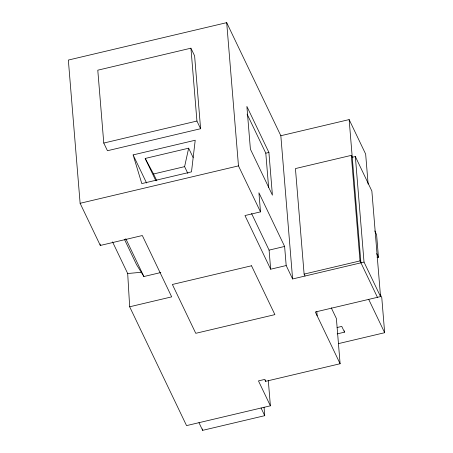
<?xml version="1.0" encoding="UTF-8"?>
<svg xmlns="http://www.w3.org/2000/svg" width="453" height="453" viewBox="0 0 453 453"><rect width="100%" height="100%" fill="white"/><g stroke="black" fill="none" stroke-linecap="round" stroke-linejoin="round"><path stroke-width="0.68" d="M187.865 173.471L184.603 166.647L188.652 148.188L145.186 158.459L155.6 180.215M129.666 306.789L186.551 425.616L270.384 405.814L258.459 380.899L264.665 379.427L265.583 381.347L340.107 363.742L315.333 311.992L380.537 296.59L364.025 262.089L292.61 278.963L280.832 135.73L226.698 22.65L68.341 60.062L80.119 203.295L100.306 245.458L142.321 235.532L171.681 296.862L129.666 306.789L127.689 273.527L112.542 241.891M190.94 48.182L97.786 70.187L103.777 143.057L107.452 150.724L200.6 128.72L194.609 55.849L190.94 48.182L196.93 121.053L200.6 128.72M103.777 143.057L196.93 121.053M133.114 154.909L195.215 140.237L191.489 171.863L141.806 183.595L133.114 154.909L146.579 183.035M280.832 135.73L349.144 119.592L365.656 154.088L368.125 184.105M145.186 158.459L153.55 173.986L184.603 166.647M247.1 114.111L265.803 153.182L268.906 152.446L272.417 195.164L250.401 149.167L246.885 106.449L268.906 152.446M80.119 203.295L238.476 165.883L260.498 211.879L244.971 215.549L270.662 269.212L286.188 265.549L292.61 278.963M380.537 296.59L371.862 191.047L355.35 156.551L352.241 157.282L351.324 155.368L295.435 168.573L304.11 274.11L305.028 276.03M124.507 239.467L136.585 264.699L143.89 276.534L160.821 272.536M251.562 213.499L269.088 250.118L284.614 246.449L286.188 265.549M304.11 274.11L360.005 260.905L377.434 297.321M377.089 257.644L378.459 257.321L376.602 234.705L374.784 230.905M337.072 327.519L341.766 326.415L344.518 332.162L337.202 333.889M338.431 343.629L384.659 332.706L381.766 297.525L380.248 294.354M198.969 422.683L202.638 430.35L264.739 415.678L264.048 407.236M127.689 273.527L141.613 272.236M376.675 253.589L378.459 257.321M368.765 299.507L384.659 332.706M331.256 307.791L336.386 318.51L340.107 363.742M284.614 246.449L258.923 192.785L260.498 211.879M188.652 148.188L193.12 157.514M153.55 173.986L156.817 180.804M261.07 408.011L264.739 415.678M125.77 238.686L143.89 276.534M100.158 244.059L100.306 245.458M355.35 156.551L364.025 262.089M349.144 119.592L360.922 262.825M351.324 155.368L360.005 260.905M344.41 330.792L344.518 332.162M316.823 311.653L317.168 315.826M265.803 153.182L268.623 187.497M269.088 250.118L270.662 269.212M268.306 380.537L270.384 405.814M265.469 379.954L265.583 381.347M226.698 22.65L238.476 165.883M202.525 428.94L202.638 430.35M251.517 265.775L172.378 284.473L195.764 333.317L274.897 314.625L251.517 265.775"/></g></svg>
